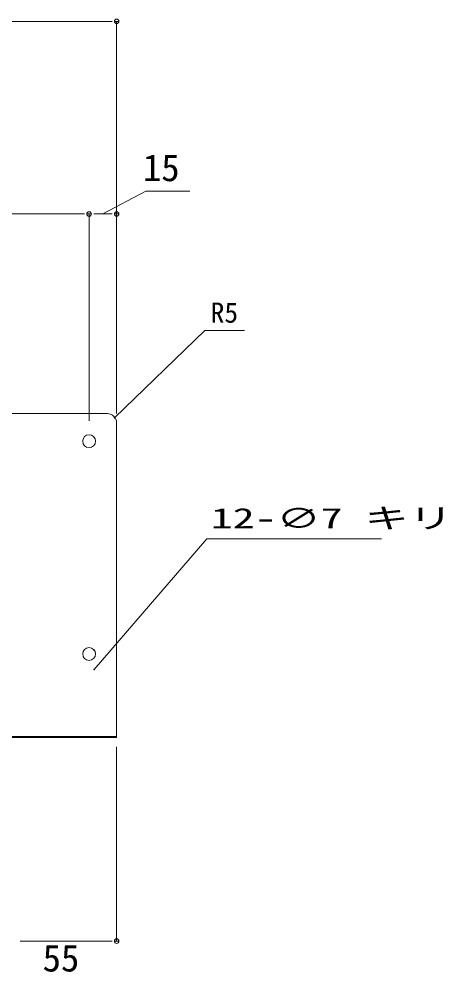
# Model space of a CAD drawing. Units: millimetres, scale not verified. Extents: x -1380 to 1380, y -955 to 955.
# Drawn here: x 430 to 661, y -630 to -111 of the extents above; entities that cross this region are included whole.
import ezdxf
from ezdxf.enums import TextEntityAlignment as Align

# ---------------------------------------------------------------- set-up
doc = ezdxf.new("R2010")
doc.units = ezdxf.units.MM
doc.header["$LTSCALE"] = 3
for name, color, linetype, lineweight in [('0-0_0', 7, 'Continuous', 15), ('0-3_L-1', 7, 'Continuous', 18), ('0-9_SUNPO', 7, 'Continuous', 18)]:
    doc.layers.add(name, color=color, linetype=linetype, lineweight=lineweight)
doc.styles.add('ＭＳ ゴシック', font='')
doc.styles.get('ＭＳ ゴシック').set_extended_font_data('MS Gothic')

msp = doc.modelspace()

# ---------------------------------------------------------------- linework, layer by layer
at = {"layer": '0-0_0'}
for p, q in [((480.878, -111.928), (478.378, -111.928)), ((484.628, -111.928), (482.128, -111.928)), ((465.878, -216.928), (463.378, -216.928)), ((469.628, -216.928), (467.128, -216.928)), ((467.128, -216.928), (469.628, -216.928)), ((470.878, -216.928), (473.378, -216.928)), ((480.878, -216.928), (478.378, -216.928)), ((484.628, -216.928), (482.128, -216.928)), ((482.157, -328.153), (482.427, -327.892)), ((471.081, -454.839), (471.326, -454.555)), ((471.081, -465.391), (471.326, -465.106)), ((430.878, -613.255), (433.378, -613.255)), ((480.878, -613.255), (478.378, -613.255)), ((484.628, -613.255), (482.128, -613.255))]:
    msp.add_line(p, q, dxfattribs=at)
for centre, radius in [((483.378, -111.928), 1.25), ((468.378, -216.928), 1.25), ((468.378, -216.928), 1.25), ((483.378, -216.928), 1.25), ((482.292, -328.023), 0.188), ((471.203, -454.697), 0.188), ((471.203, -465.248), 0.188), ((483.378, -613.255), 1.25)]:
    msp.add_circle(centre, radius, dxfattribs=at)
at = {"layer": '0-3_L-1'}
for p, q in [((478.378, -325.771), (136.378, -325.771)), ((483.378, -501.771), (483.378, -330.771))]:
    msp.add_line(p, q, dxfattribs=at)
msp.add_lwpolyline([(483.378, -502.371), (131.378, -502.371), (131.378, -501.771), (483.378, -501.771)], close=True, dxfattribs=at)
for centre in [(468.378, -340.771), (468.378, -456.771)]:
    msp.add_circle(centre, 3.5, dxfattribs=at)
msp.add_arc((478.378, -330.771), 5, 0, 90, dxfattribs=at)
at = {"layer": '0-9_SUNPO'}
for p, q in [((136.378, -111.928), (478.378, -111.928)), ((483.378, -325.771), (483.378, -111.928)), ((369.378, -216.928), (463.378, -216.928)), ((468.378, -329.771), (468.378, -216.928)), ((468.378, -329.771), (468.378, -216.928)), ((473.378, -216.928), (478.378, -216.928)), ((483.378, -325.771), (483.378, -216.928)), ((483.378, -507.371), (483.378, -613.255)), ((478.378, -613.255), (433.378, -613.255))]:
    msp.add_line(p, q, dxfattribs=at)
for points in [[(475.878, -216.928), (499.235, -204.428), (523.164, -204.428)], [(482.292, -328.023), (531.462, -280.488), (552.898, -280.488)], [(471.203, -465.248), (532.462, -394.066), (627.604, -394.066)]]:
    msp.add_lwpolyline(points, dxfattribs=at)

# ---------------------------------------------------------------- texts
at = {"layer": '0-9_SUNPO', "style": 'ＭＳ ゴシック'}
for s, height, p in [('15', 14.66, (497.697, -203.428)), ('R5', 11, (534.548, -279.488)), ('55', 14.66, (443.086, -634.255))]:
    msp.add_text(s, height=height, dxfattribs=at).set_placement(p, align=Align.BOTTOM_LEFT)
at = {"layer": '0-9_SUNPO', "style": 'ＭＳ ゴシック', "width": 1.6}
msp.add_text('12-∅7 キリ', height=11, dxfattribs=at).set_placement((534.558, -391.543), align=Align.BOTTOM_LEFT)

doc.saveas('drawing.dxf')
